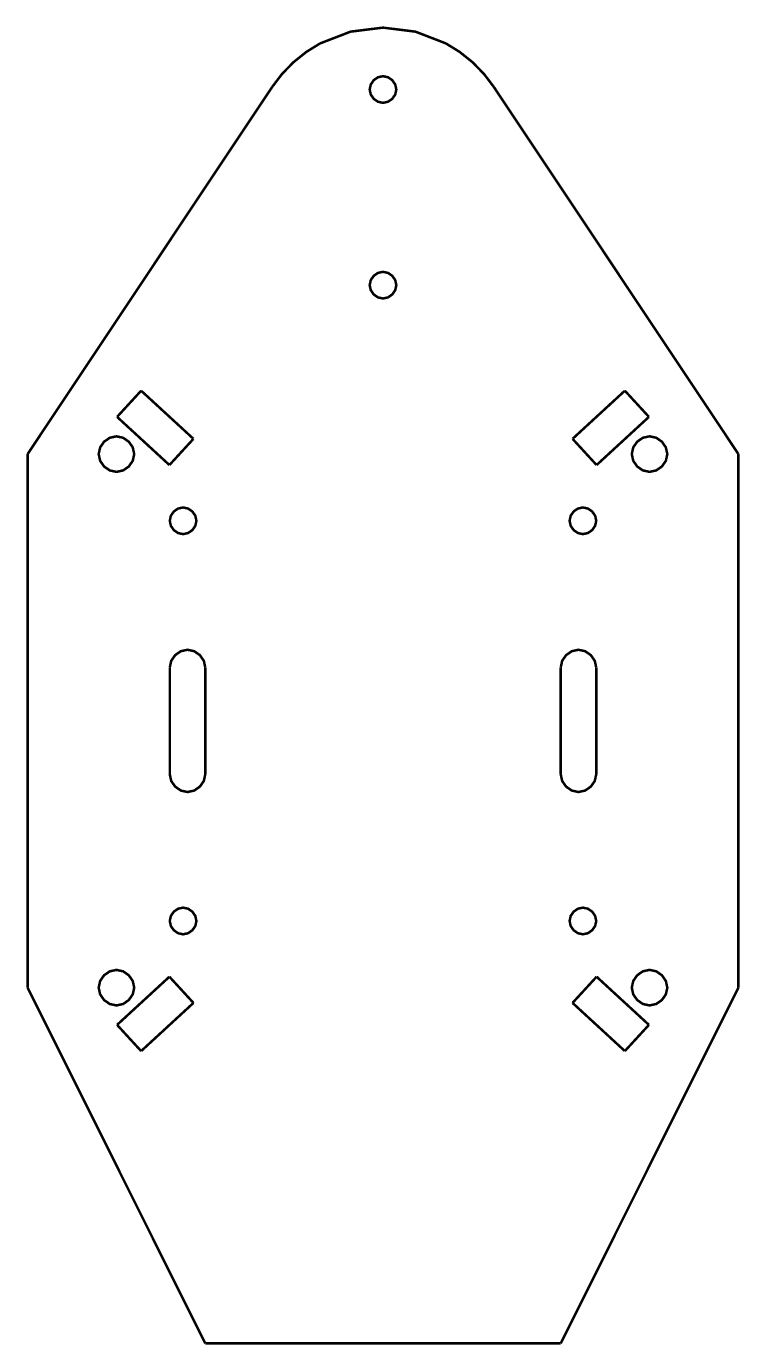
# Model space of a CAD drawing. Extents: x 0 to 3.16, y 0 to 5.84.
import ezdxf

# ---------------------------------------------------------------- set-up
doc = ezdxf.new("R2010")
doc.units = 0
doc.layers.get('0').update_dxf_attribs({"linetype": 'CONTINUOUS'})

msp = doc.modelspace()

# ---------------------------------------------------------------- linework, layer by layer
at = {"color": 0, "const_width": 0.011111}
for points in [[(2.07226, 5.56793), (2.02838, 5.62565), (1.97775, 5.67757), (1.92117, 5.72293), (1.85954, 5.76101), (1.7245, 5.8131), (1.58089, 5.83089), (1.43722, 5.8131), (1.30225, 5.76101), (1.24056, 5.72293), (1.18397, 5.67757), (1.13336, 5.62565), (1.08952, 5.56793)], [(1.08952, 5.56793), (0.006076, 3.94276)], [(3.15565, 3.94276), (2.07226, 5.56793)], [(0.509169, 4.22347), (0.402561, 4.10758)], [(0.740994, 4.01031), (0.509169, 4.22347)], [(2.42074, 4.01031), (2.65256, 4.22347)], [(2.65256, 4.22347), (2.75917, 4.10758)], [(0.402561, 4.10758), (0.63444, 3.89437)], [(2.75917, 4.10758), (2.52735, 3.89437)], [(0.740994, 4.01031), (0.63444, 3.89437)], [(2.42074, 4.01031), (2.52735, 3.89437)], [(0.006076, 3.94276), (0.006076, 1.58057)], [(3.15565, 1.58057), (3.15565, 3.94276)], [(0.793457, 2.99789), (0.786947, 3.02761), (0.769531, 3.05274), (0.744412, 3.07015), (0.714735, 3.07661), (0.685004, 3.07015), (0.659885, 3.05274), (0.642469, 3.02761), (0.636014, 2.99789)], [(2.52576, 2.99789), (2.51926, 3.02761), (2.50185, 3.05274), (2.47667, 3.07015), (2.447, 3.07661), (2.41732, 3.07015), (2.39214, 3.05274), (2.37472, 3.02761), (2.36828, 2.99789)], [(0.636014, 2.99789), (0.636014, 2.52544)], [(0.793457, 2.52544), (0.793457, 2.99789)], [(2.36828, 2.52544), (2.36828, 2.99789)], [(2.52576, 2.99789), (2.52576, 2.52544)], [(0.636014, 2.52544), (0.642469, 2.49576), (0.659885, 2.47065), (0.685004, 2.45324), (0.714735, 2.44672), (0.744412, 2.45324), (0.769531, 2.47065), (0.786947, 2.49576), (0.793457, 2.52544)], [(2.36828, 2.52544), (2.37472, 2.49576), (2.39214, 2.47065), (2.41732, 2.45324), (2.447, 2.44672), (2.47667, 2.45324), (2.50185, 2.47065), (2.51926, 2.49576), (2.52576, 2.52544)], [(0.402561, 1.41581), (0.63444, 1.62896)], [(0.740994, 1.51307), (0.63444, 1.62896)], [(2.42074, 1.51307), (2.52735, 1.62896)], [(2.75917, 1.41581), (2.52735, 1.62896)], [(0.006076, 1.58057), (0.793457, 0.005751)], [(2.36828, 0.005751), (3.15565, 1.58057)], [(0.740994, 1.51307), (0.509169, 1.29986)], [(2.42074, 1.51307), (2.65256, 1.29986)], [(0.509169, 1.29986), (0.402561, 1.41581)], [(2.65256, 1.29986), (2.75917, 1.41581)], [(0.793457, 0.005751), (2.36828, 0.005751)]]:
    msp.add_lwpolyline(points, dxfattribs=at)
for points in [[(1.63992, 5.55697), (1.63504, 5.57926), (1.62201, 5.59814), (1.60314, 5.61117), (1.58089, 5.61604), (1.5586, 5.61117), (1.53971, 5.59814), (1.52669, 5.57926), (1.52181, 5.55697), (1.52669, 5.53467), (1.53971, 5.51579), (1.5586, 5.50276), (1.58089, 5.49783), (1.60314, 5.50276), (1.62201, 5.51579), (1.63504, 5.53467), (1.63992, 5.55697)], [(1.63992, 4.69081), (1.63504, 4.71311), (1.62201, 4.73199), (1.60314, 4.74501), (1.58089, 4.74989), (1.5586, 4.74501), (1.53971, 4.73199), (1.52669, 4.71311), (1.52181, 4.69081), (1.52669, 4.66857), (1.53971, 4.64968), (1.5586, 4.63661), (1.58089, 4.63172), (1.60314, 4.63661), (1.62201, 4.64968), (1.63504, 4.66857), (1.63992, 4.69081)], [(0.478515, 3.94276), (0.472006, 3.9725), (0.45459, 3.99761), (0.429471, 4.01503), (0.399794, 4.02149), (0.370063, 4.01503), (0.344943, 3.99761), (0.327528, 3.9725), (0.321018, 3.94276), (0.327528, 3.91308), (0.344943, 3.88797), (0.370063, 3.87056), (0.399794, 3.86404), (0.429471, 3.87056), (0.45459, 3.88797), (0.472006, 3.91308), (0.478515, 3.94276)], [(2.84071, 3.94276), (2.83419, 3.97254), (2.81679, 3.99767), (2.79167, 4.01508), (2.76199, 4.0216), (2.73226, 4.01508), (2.70708, 3.99767), (2.68967, 3.97254), (2.68321, 3.94276), (2.68972, 3.91314), (2.70714, 3.88803), (2.73226, 3.87061), (2.76199, 3.8641), (2.79161, 3.87061), (2.81674, 3.88803), (2.83415, 3.91314), (2.84071, 3.94276)], [(0.754124, 3.64751), (0.74924, 3.66982), (0.736165, 3.68864), (0.717285, 3.70171), (0.695042, 3.70654), (0.672743, 3.70171), (0.653917, 3.68864), (0.640842, 3.66982), (0.636014, 3.64751), (0.640842, 3.62528), (0.653917, 3.60639), (0.672743, 3.59332), (0.695042, 3.58843), (0.717285, 3.59332), (0.736165, 3.60639), (0.74924, 3.62528), (0.754124, 3.64751)], [(2.52576, 3.64751), (2.52089, 3.66982), (2.50781, 3.68869), (2.48893, 3.70171), (2.46669, 3.7066), (2.44439, 3.70171), (2.42551, 3.68869), (2.41249, 3.66982), (2.40767, 3.64751), (2.41249, 3.62528), (2.42557, 3.60644), (2.44439, 3.59337), (2.46669, 3.58849), (2.48893, 3.59337), (2.50776, 3.60644), (2.52083, 3.62528), (2.52576, 3.64751)], [(0.754124, 1.87586), (0.74924, 1.89817), (0.736165, 1.91699), (0.717285, 1.93007), (0.695042, 1.93489), (0.672743, 1.93007), (0.653917, 1.91699), (0.640842, 1.89817), (0.636014, 1.87586), (0.640842, 1.85362), (0.653917, 1.83475), (0.672743, 1.82167), (0.695042, 1.81679), (0.717285, 1.82167), (0.736165, 1.83475), (0.74924, 1.85362), (0.754124, 1.87586)], [(2.52576, 1.87586), (2.52089, 1.89817), (2.50781, 1.91704), (2.48893, 1.93007), (2.46669, 1.93494), (2.44439, 1.93007), (2.42551, 1.91704), (2.41249, 1.89817), (2.40767, 1.87586), (2.41249, 1.85362), (2.42557, 1.83479), (2.44439, 1.82172), (2.46669, 1.81683), (2.48893, 1.82172), (2.50776, 1.83479), (2.52083, 1.85362), (2.52576, 1.87586)], [(0.478515, 1.58057), (0.472006, 1.61029), (0.45459, 1.63542), (0.429471, 1.65283), (0.399794, 1.65929), (0.370063, 1.65283), (0.344943, 1.63542), (0.327528, 1.61029), (0.321018, 1.58057), (0.327528, 1.55089), (0.344943, 1.52576), (0.370063, 1.50836), (0.399794, 1.50185), (0.429471, 1.50836), (0.45459, 1.52576), (0.472006, 1.55089), (0.478515, 1.58057)], [(2.84071, 1.58057), (2.83419, 1.61029), (2.81679, 1.63547), (2.79167, 1.65289), (2.76199, 1.6594), (2.73226, 1.65289), (2.70708, 1.63547), (2.68967, 1.61029), (2.68321, 1.58057), (2.68972, 1.55094), (2.70714, 1.52582), (2.73226, 1.5084), (2.76199, 1.5019), (2.79161, 1.5084), (2.81674, 1.52582), (2.83415, 1.55094), (2.84071, 1.58057)]]:
    msp.add_lwpolyline(points, close=True, dxfattribs=at)

doc.saveas('drawing.dxf')
